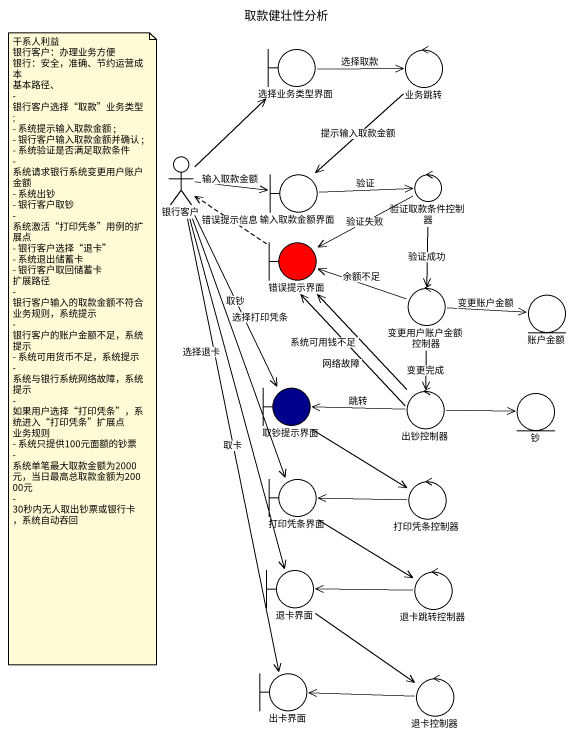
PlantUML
@startuml
title 取款健壮性分析
boundary 选择业务类型界面
control 业务跳转
actor 银行客户
boundary 输入取款金额界面
control 验证取款条件控制器
boundary 错误提示界面 #FF0000
control 变更用户账户金额控制器
entity 账户金额
boundary 取钞提示界面 #00008B
control 出钞控制器
entity 钞
boundary 打印凭条界面
control 打印凭条控制器
boundary 退卡界面
control 退卡跳转控制器
boundary 出卡界面
control 退卡控制器
选择业务类型界面 -right-> 业务跳转 : 选择取款
业务跳转 --> 输入取款金额界面 : 提示输入取款金额
银行客户 -up-> 选择业务类型界面
银行客户 -right-> 输入取款金额界面 : 输入取款金额
银行客户 --> 取钞提示界面 : 取钞
银行客户 --> 打印凭条界面 : 选择打印凭条
银行客户 --> 退卡界面 : 选择退卡
银行客户 --> 出卡界面 : 取卡
输入取款金额界面 -right-> 验证取款条件控制器 : 验证
验证取款条件控制器 -left-> 错误提示界面 : 验证失败
验证取款条件控制器 --> 变更用户账户金额控制器 : 验证成功
错误提示界面 .up.> 银行客户 : 错误提示信息
变更用户账户金额控制器 -left-> 错误提示界面 : 余额不足
变更用户账户金额控制器 -right-> 账户金额 : 变更账户金额
变更用户账户金额控制器 --> 出钞控制器 : 变更完成
取钞提示界面 --> 打印凭条控制器
出钞控制器 -up-> 错误提示界面 : 系统可用钱不足
出钞控制器 -up-> 错误提示界面 : 网络故障
出钞控制器 -left-> 取钞提示界面 : 跳转
出钞控制器 -right-> 钞
打印凭条界面 --> 退卡跳转控制器
打印凭条控制器 -left-> 打印凭条界面
退卡界面 --> 退卡控制器
退卡跳转控制器 -left-> 退卡界面
退卡控制器 -left-> 出卡界面
note as N1
  干系人利益
  银行客户：办理业务方便
  银行：安全，准确、节约运营成本
  基本路径、
  - 银行客户选择“取款”业务类型;
  - 系统提示输入取款金额 ;
  - 银行客户输入取款金额并确认 ;
  - 系统验证是否满足取款条件
  - 系统请求银行系统变更用户账户金额
  - 系统出钞
  - 银行客户取钞
  - 系统激活“打印凭条”用例的扩展点
  - 银行客户选择“退卡”
  - 系统退出储蓄卡
  - 银行客户取回储蓄卡
  扩展路径
  - 银行客户输入的取款金额不符合业务规则，系统提示
  - 银行客户的账户金额不足，系统提示
  - 系统可用货币不足，系统提示
  - 系统与银行系统网络故障，系统提示
  - 如果用户选择“打印凭条”，系统进入“打印凭条”扩展点
  业务规则
  - 系统只提供100元面额的钞票
  - 系统单笔最大取款金额为2000元，当日最高总取款金额为20000元
  - 30秒内无人取出钞票或银行卡，系统自动吞回
end note
@enduml
